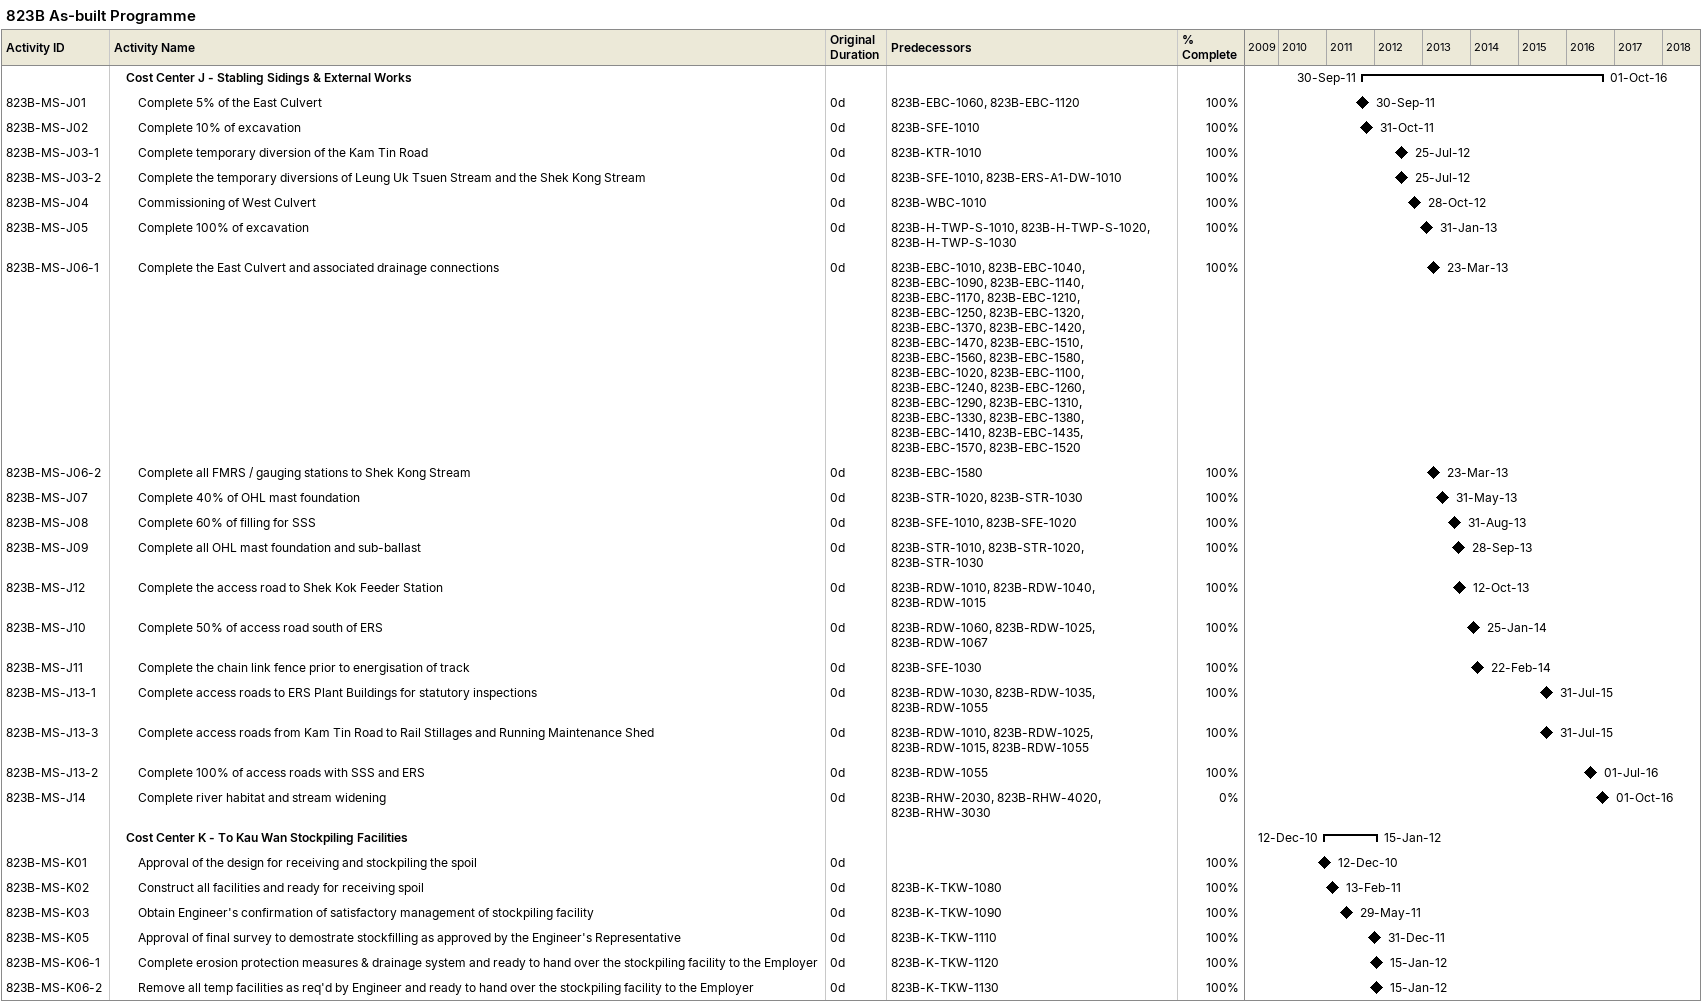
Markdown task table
823B As-built Programme

| ID | Level | Task | Original duration | Start | Finish | Predecessors | % complete |
|---|---|---|---|---|---|---|---|
|  | 2 | **Cost Center J - Stabling Sidings & External Works** |  | 2011-09-30 | 2016-10-01 |  |  |
| 823B-MS-J01 | 3 | Complete 5% of the East Culvert | 0d | 2011-09-30 | 2011-09-30 | 823B-EBC-1060, 823B-EBC-1120 | 100 |
| 823B-MS-J02 | 3 | Complete 10% of excavation | 0d | 2011-10-31 | 2011-10-31 | 823B-SFE-1010 | 100 |
| 823B-MS-J03-1 | 3 | Complete temporary diversion of the Kam Tin Road | 0d | 2012-07-25 | 2012-07-25 | 823B-KTR-1010 | 100 |
| 823B-MS-J03-2 | 3 | Complete the temporary diversions of Leung Uk Tsuen Stream and the Shek Kong Stream | 0d | 2012-07-25 | 2012-07-25 | 823B-SFE-1010, 823B-ERS-A1-DW-1010 | 100 |
| 823B-MS-J04 | 3 | Commissioning of West Culvert | 0d | 2012-10-28 | 2012-10-28 | 823B-WBC-1010 | 100 |
| 823B-MS-J05 | 3 | Complete 100% of excavation | 0d | 2013-01-31 | 2013-01-31 | 823B-H-TWP-S-1010, 823B-H-TWP-S-1020, 823B-H-TWP-S-1030 | 100 |
| 823B-MS-J06-1 | 3 | Complete the East Culvert and associated drainage connections | 0d | 2013-03-23 | 2013-03-23 | 823B-EBC-1010, 823B-EBC-1040, 823B-EBC-1090, 823B-EBC-1140, 823B-EBC-1170, 823B-EBC-1210, 823B-EBC-1250, 823B-EBC-1320, 823B-EBC-1370, 823B-EBC-1420, 823B-EBC-1470, 823B-EBC-1510, 823B-EBC-1560, 823B-EBC-1580, 823B-EBC-1020, 823B-EBC-1100, 823B-EBC-1240, 823B-EBC-1260, 823B-EBC-1290, 823B-EBC-1310, 823B-EBC-1330, 823B-EBC-1380, 823B-EBC-1410, 823B-EBC-1435, 823B-EBC-1570, 823B-EBC-1520 | 100 |
| 823B-MS-J06-2 | 3 | Complete all FMRS / gauging stations to Shek Kong Stream | 0d | 2013-03-23 | 2013-03-23 | 823B-EBC-1580 | 100 |
| 823B-MS-J07 | 3 | Complete 40% of OHL mast foundation | 0d | 2013-05-31 | 2013-05-31 | 823B-STR-1020, 823B-STR-1030 | 100 |
| 823B-MS-J08 | 3 | Complete 60% of filling for SSS | 0d | 2013-08-31 | 2013-08-31 | 823B-SFE-1010, 823B-SFE-1020 | 100 |
| 823B-MS-J09 | 3 | Complete all OHL mast foundation and sub-ballast | 0d | 2013-09-28 | 2013-09-28 | 823B-STR-1010, 823B-STR-1020, 823B-STR-1030 | 100 |
| 823B-MS-J12 | 3 | Complete the access road to Shek Kok Feeder Station | 0d | 2013-10-12 | 2013-10-12 | 823B-RDW-1010, 823B-RDW-1040, 823B-RDW-1015 | 100 |
| 823B-MS-J10 | 3 | Complete 50% of access road south of ERS | 0d | 2014-01-25 | 2014-01-25 | 823B-RDW-1060, 823B-RDW-1025, 823B-RDW-1067 | 100 |
| 823B-MS-J11 | 3 | Complete the chain link fence prior to energisation of track | 0d | 2014-02-22 | 2014-02-22 | 823B-SFE-1030 | 100 |
| 823B-MS-J13-1 | 3 | Complete access roads to ERS Plant Buildings for statutory inspections | 0d | 2015-07-31 | 2015-07-31 | 823B-RDW-1030, 823B-RDW-1035, 823B-RDW-1055 | 100 |
| 823B-MS-J13-3 | 3 | Complete access roads from Kam Tin Road to Rail Stillages and Running Maintenance Shed | 0d | 2015-07-31 | 2015-07-31 | 823B-RDW-1010, 823B-RDW-1025, 823B-RDW-1015, 823B-RDW-1055 | 100 |
| 823B-MS-J13-2 | 3 | Complete 100% of access roads with SSS and ERS | 0d | 2016-07-01 | 2016-07-01 | 823B-RDW-1055 | 100 |
| 823B-MS-J14 | 3 | Complete river habitat and stream widening | 0d | 2016-10-01 | 2016-10-01 | 823B-RHW-2030, 823B-RHW-4020, 823B-RHW-3030 | 0 |
|  | 2 | **Cost Center K - To Kau Wan Stockpiling Facilities** |  | 2010-12-12 | 2012-01-15 |  |  |
| 823B-MS-K01 | 3 | Approval of the design for receiving and stockpiling the spoil | 0d | 2010-12-12 | 2010-12-12 |  | 100 |
| 823B-MS-K02 | 3 | Construct all facilities and ready for receiving spoil | 0d | 2011-02-13 | 2011-02-13 | 823B-K-TKW-1080 | 100 |
| 823B-MS-K03 | 3 | Obtain Engineer's confirmation of satisfactory management of stockpiling facility | 0d | 2011-05-29 | 2011-05-29 | 823B-K-TKW-1090 | 100 |
| 823B-MS-K05 | 3 | Approval of final survey to demostrate stockfilling as approved by the Engineer's Representative | 0d | 2011-12-31 | 2011-12-31 | 823B-K-TKW-1110 | 100 |
| 823B-MS-K06-1 | 3 | Complete erosion protection measures & drainage system and ready to hand over the stockpiling facility to the Employer | 0d | 2012-01-15 | 2012-01-15 | 823B-K-TKW-1120 | 100 |
| 823B-MS-K06-2 | 3 | Remove all temp facilities as req'd by Engineer and ready to hand over the stockpiling facility to the Employer | 0d | 2012-01-15 | 2012-01-15 | 823B-K-TKW-1130 | 100 |
